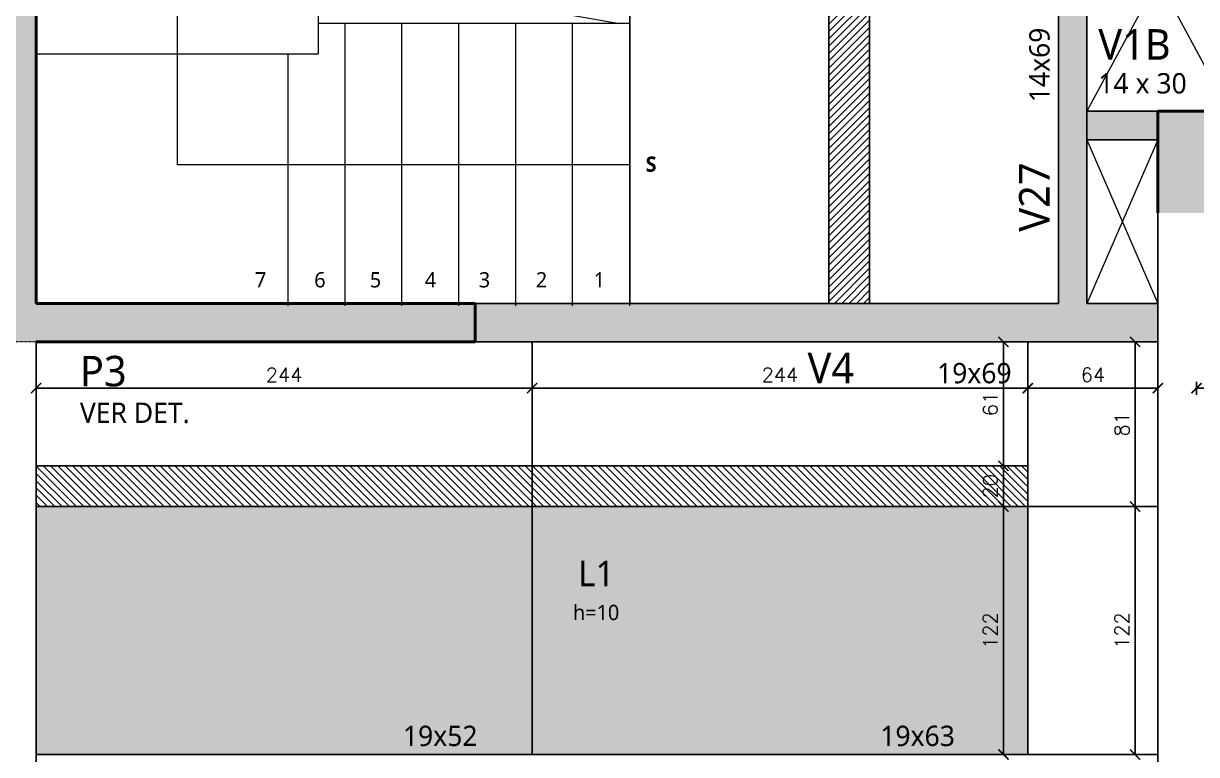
# Model space of a CAD drawing. Extents: x -29754 to -10774, y -8834 to 6017.
# Drawn here: x -22978 to -22401, y -5984 to -5624 of the extents above; entities that cross this region are included whole.
import ezdxf

# ---------------------------------------------------------------- set-up
doc = ezdxf.new("R2010")
doc.units = 0
doc.header["$PDMODE"] = 2
doc.header["$PDSIZE"] = 10
doc.linetypes.add('Projeção', pattern=[0.396875, 0.238125, -0.15875])
doc.linetypes.add('Traço', pattern=[0.635, 0.3175, -0.3175])
doc.layers.get('0').update_dxf_attribs({"lineweight": 13})
doc.layers.get('Defpoints').update_dxf_attribs({"lineweight": 13})
doc.layers.add('A-DETL', color=7, linetype='Continuous', lineweight=18, true_color=0x00a600)
for name, color, linetype, lineweight in [('A-FLOR-IDEN', 7, 'Continuous', 9), ('cotas', 4, 'Continuous', 13), ('G-ANNO-TEXT', 7, 'Continuous', 9), ('S-BEAM', 7, 'Continuous', 18), ('S-BEAM-IDEN', 7, 'Continuous', 9), ('S-COLS', 7, 'Continuous', 18), ('S-COLS-HDLN', 7, 'Traço', 18), ('S-COLS-IDEN', 7, 'Continuous', 9), ('S-STRS', 7, 'Continuous', 18)]:
    doc.layers.add(name, color=color, linetype=linetype, lineweight=lineweight)
for name, color, linetype in [('Cota', 4, 'Continuous'), ('Faixa Reesc', 8, 'Continuous'), ('Hachura 122x244', 253, 'Continuous'), ('Painéis', 200, 'Continuous'), ('Reaproveitamento', 251, 'Continuous')]:
    doc.layers.add(name, color=color, linetype=linetype)
doc.styles.add('Gadugi', font='gadugi.ttf', dxfattribs={"height": 15})
doc.styles.add('Gadugi_1', font='gadugi.ttf', dxfattribs={"height": 10})
doc.styles.add('Gadugi_2', font='gadugi.ttf', dxfattribs={"height": 0.2})
doc.styles.add('Gadugi_3', font='gadugi.ttf', dxfattribs={"height": 7.5})
doc.styles.add('Gadugi_4', font='gadugi.ttf', dxfattribs={"height": 7.5})
doc.styles.add('Gadugi_B', font='gadugib.ttf', dxfattribs={"height": 7.5})
doc.styles.add('ROMANS', font='romans.shx')
doc.dimstyles.new('Cota Paínel', dxfattribs={"dimtxt": 7, "dimasz": 5, "dimexe": 3, "dimexo": 3, "dimgap": 3, "dimtad": 1, "dimdec": 1, "dimzin": 12, "dimdsep": 46, "dimtxsty": 'ROMANS', "dimblk": 'ARCHTICK', "dimcen": 0, "dimclrd": 4, "dimclre": 4, "dimclrt": 1, "dimadec": 1, "dimazin": 3, "dimtfac": 1, "dimtdec": 1, "dimtmove": 0, "dimatfit": 3, "dimldrblk": 'OBLIQUE', "dimfxl": 1, "dimtolj": 1, "dimtzin": 12, "dimarcsym": 0})
pattern_1 = [(135, (6580.4042, -9631.824), (-1.79605122, -1.79605122), [])]

# ---------------------------------------------------------------- blocks, each defined once
blk = doc.blocks.new('PED_TAG_PILAR_R03 - PILAR VER DET_-2523782-PL100 - FORMA DO PAVIMENTO TIPO')
at = {"layer": 'S-COLS-IDEN', "insert": (0.115, -0.625), "char_height": 0.2, "width": 1.37089, "attachment_point": 1, "style": 'Gadugi_4'}
blk.add_mtext('VER DET.', dxfattribs=at)
blk = doc.blocks.new('_ArchTick')
at = {"color": 0, "linetype": 'ByBlock', "const_width": 0.15}
blk.add_lwpolyline([(-0.5, -0.5), (0.5, 0.5)], dxfattribs=at)
blk = doc.blocks.new('*D264')
at = {"layer": 'Cota', "color": 4, "lineweight": -2, "transparency": 16777216}
for p, q in [((-22400.76, -5807.13), (-22400.76, -5800.82)), ((-22239.76, -5807.13), (-22239.76, -5800.82)), ((-22239.76, -5803.82), (-22400.76, -5803.82))]:
    blk.add_line(p, q, dxfattribs=at)
at = {"layer": 'Defpoints', "color": 0, "transparency": 16777216}
for p in [(-22400.76, -5803.82), (-22400.76, -5810.13), (-22239.76, -5810.13)]:
    blk.add_point(p, dxfattribs=at)
at = {"layer": 'Cota', "color": 4, "lineweight": -2, "transparency": 16777216, "xscale": 5, "yscale": 5, "zscale": 5, "rotation": 180}
blk.add_blockref('_ArchTick', (-22400.76, -5803.82), dxfattribs=at)
at = {"layer": 'Cota', "color": 4, "lineweight": -2, "transparency": 16777216, "xscale": 5, "yscale": 5, "zscale": 5}
blk.add_blockref('_ArchTick', (-22239.76, -5803.82), dxfattribs=at)
at = {"layer": 'Cota', "color": 1, "transparency": 16777216, "insert": (-22320.26, -5797.32), "char_height": 7, "attachment_point": 5, "style": 'ROMANS'}
blk.add_mtext('\\A1;161', dxfattribs=at)
blk = doc.blocks.new('_OBLIQUE')
at = {"color": 0, "linetype": 'ByBlock', "lineweight": -2}
for p, q in [((0, 0), (-1, 0)), ((-0.5, -0.5), (0.5, 0.5))]:
    blk.add_line(p, q, dxfattribs=at)
blk = doc.blocks.new('*D468')
at = {"layer": 'cotas', "color": 4, "lineweight": -2, "transparency": 16777216}
for p, q in [((-22486.77, -5862.13), (-22498.76, -5862.13)), ((-22495.76, -5984.13), (-22495.76, -5862.13)), ((-22486.77, -5984.13), (-22498.76, -5984.13))]:
    blk.add_line(p, q, dxfattribs=at)
at = {"layer": 'Defpoints', "color": 0, "transparency": 16777216}
for p in [(-22495.76, -5862.13), (-22483.77, -5862.13), (-22483.77, -5984.13)]:
    blk.add_point(p, dxfattribs=at)
at = {"layer": 'cotas', "color": 4, "lineweight": -2, "transparency": 16777216, "xscale": 5, "yscale": 5, "zscale": 5}
for p, rotation in [((-22495.76, -5862.13), 90), ((-22495.76, -5984.13), 270)]:
    blk.add_blockref('_ArchTick', p, dxfattribs=dict(at, rotation=rotation))
at = {"layer": 'cotas', "color": 1, "transparency": 16777216, "insert": (-22502.26, -5923.13), "char_height": 7, "attachment_point": 5, "rotation": 90, "style": 'ROMANS'}
blk.add_mtext('\\A1;122', dxfattribs=at)
blk = doc.blocks.new('*D469')
at = {"layer": 'cotas', "color": 4, "lineweight": -2, "transparency": 16777216}
for p, q in [((-22486.77, -5842.13), (-22498.76, -5842.13)), ((-22495.76, -5862.13), (-22495.76, -5842.13)), ((-22486.77, -5862.13), (-22498.76, -5862.13))]:
    blk.add_line(p, q, dxfattribs=at)
at = {"layer": 'Defpoints', "color": 0, "transparency": 16777216}
for p in [(-22495.76, -5842.13), (-22483.77, -5842.13), (-22483.77, -5862.13)]:
    blk.add_point(p, dxfattribs=at)
at = {"layer": 'cotas', "color": 4, "lineweight": -2, "transparency": 16777216, "xscale": 5, "yscale": 5, "zscale": 5}
for p, rotation in [((-22495.76, -5842.13), 90), ((-22495.76, -5862.13), 270)]:
    blk.add_blockref('_ArchTick', p, dxfattribs=dict(at, rotation=rotation))
at = {"layer": 'cotas', "color": 1, "transparency": 16777216, "insert": (-22502.26, -5852.13), "char_height": 7, "attachment_point": 5, "rotation": 90, "style": 'ROMANS'}
blk.add_mtext('\\A1;20', dxfattribs=at)
blk = doc.blocks.new('*D470')
at = {"layer": 'cotas', "color": 4, "lineweight": -2, "transparency": 16777216}
for p, q in [((-22486.77, -5781.13), (-22498.76, -5781.13)), ((-22495.76, -5842.13), (-22495.76, -5781.13)), ((-22486.77, -5842.13), (-22498.76, -5842.13))]:
    blk.add_line(p, q, dxfattribs=at)
at = {"layer": 'Defpoints', "color": 0, "transparency": 16777216}
for p in [(-22495.76, -5781.13), (-22483.77, -5781.13), (-22483.77, -5842.13)]:
    blk.add_point(p, dxfattribs=at)
at = {"layer": 'cotas', "color": 4, "lineweight": -2, "transparency": 16777216, "xscale": 5, "yscale": 5, "zscale": 5}
for p, rotation in [((-22495.76, -5781.13), 90), ((-22495.76, -5842.13), 270)]:
    blk.add_blockref('_ArchTick', p, dxfattribs=dict(at, rotation=rotation))
at = {"layer": 'cotas', "color": 1, "transparency": 16777216, "insert": (-22502.26, -5811.63), "char_height": 7, "attachment_point": 5, "rotation": 90, "style": 'ROMANS'}
blk.add_mtext('\\A1;61', dxfattribs=at)
blk = doc.blocks.new('*D471')
at = {"layer": 'cotas', "color": 4, "lineweight": -2, "transparency": 16777216}
for p, q in [((-22971.77, -5839.13), (-22971.77, -5800.82)), ((-22727.77, -5839.13), (-22727.77, -5800.82)), ((-22971.77, -5803.82), (-22727.77, -5803.82))]:
    blk.add_line(p, q, dxfattribs=at)
at = {"layer": 'Defpoints', "color": 0, "transparency": 16777216}
for p in [(-22727.77, -5803.82), (-22971.77, -5842.13), (-22727.77, -5842.13)]:
    blk.add_point(p, dxfattribs=at)
at = {"layer": 'cotas', "color": 4, "lineweight": -2, "transparency": 16777216, "xscale": 5, "yscale": 5, "zscale": 5, "rotation": 180}
blk.add_blockref('_ArchTick', (-22971.77, -5803.82), dxfattribs=at)
at = {"layer": 'cotas', "color": 4, "lineweight": -2, "transparency": 16777216, "xscale": 5, "yscale": 5, "zscale": 5}
blk.add_blockref('_ArchTick', (-22727.77, -5803.82), dxfattribs=at)
at = {"layer": 'cotas', "color": 1, "transparency": 16777216, "insert": (-22849.77, -5797.32), "char_height": 7, "attachment_point": 5, "style": 'ROMANS'}
blk.add_mtext('\\A1;244', dxfattribs=at)
blk = doc.blocks.new('*D472')
at = {"layer": 'cotas', "color": 4, "lineweight": -2, "transparency": 16777216}
for p, q in [((-22727.77, -5839.13), (-22727.77, -5800.82)), ((-22483.77, -5839.13), (-22483.77, -5800.82)), ((-22727.77, -5803.82), (-22483.77, -5803.82))]:
    blk.add_line(p, q, dxfattribs=at)
at = {"layer": 'Defpoints', "color": 0, "transparency": 16777216}
for p in [(-22483.77, -5803.82), (-22727.77, -5842.13), (-22483.77, -5842.13)]:
    blk.add_point(p, dxfattribs=at)
at = {"layer": 'cotas', "color": 4, "lineweight": -2, "transparency": 16777216, "xscale": 5, "yscale": 5, "zscale": 5, "rotation": 180}
blk.add_blockref('_ArchTick', (-22727.77, -5803.82), dxfattribs=at)
at = {"layer": 'cotas', "color": 4, "lineweight": -2, "transparency": 16777216, "xscale": 5, "yscale": 5, "zscale": 5}
blk.add_blockref('_ArchTick', (-22483.77, -5803.82), dxfattribs=at)
at = {"layer": 'cotas', "color": 1, "transparency": 16777216, "insert": (-22605.77, -5797.32), "char_height": 7, "attachment_point": 5, "style": 'ROMANS'}
blk.add_mtext('\\A1;244', dxfattribs=at)
blk = doc.blocks.new('*D473')
at = {"layer": 'cotas', "color": 4, "lineweight": -2, "transparency": 16777216}
for p, q in [((-22483.77, -5839.13), (-22483.77, -5800.82)), ((-22419.77, -5839.13), (-22419.77, -5800.82)), ((-22483.77, -5803.82), (-22419.77, -5803.82))]:
    blk.add_line(p, q, dxfattribs=at)
at = {"layer": 'Defpoints', "color": 0, "transparency": 16777216}
for p in [(-22419.77, -5803.82), (-22483.77, -5842.13), (-22419.77, -5842.13)]:
    blk.add_point(p, dxfattribs=at)
at = {"layer": 'cotas', "color": 4, "lineweight": -2, "transparency": 16777216, "xscale": 5, "yscale": 5, "zscale": 5, "rotation": 180}
blk.add_blockref('_ArchTick', (-22483.77, -5803.82), dxfattribs=at)
at = {"layer": 'cotas', "color": 4, "lineweight": -2, "transparency": 16777216, "xscale": 5, "yscale": 5, "zscale": 5}
blk.add_blockref('_ArchTick', (-22419.77, -5803.82), dxfattribs=at)
at = {"layer": 'cotas', "color": 1, "transparency": 16777216, "insert": (-22451.77, -5797.32), "char_height": 7, "attachment_point": 5, "style": 'ROMANS'}
blk.add_mtext('\\A1;64', dxfattribs=at)
blk = doc.blocks.new('*D474')
at = {"layer": 'cotas', "color": 4, "lineweight": -2, "transparency": 16777216}
for p, q in [((-22422.76, -5781.13), (-22433.99, -5781.13)), ((-22430.99, -5781.13), (-22430.99, -5862.13)), ((-22422.76, -5862.13), (-22433.99, -5862.13))]:
    blk.add_line(p, q, dxfattribs=at)
at = {"layer": 'Defpoints', "color": 0, "transparency": 16777216}
for p in [(-22419.76, -5781.13), (-22430.99, -5862.13), (-22419.76, -5862.13)]:
    blk.add_point(p, dxfattribs=at)
at = {"layer": 'cotas', "color": 4, "lineweight": -2, "transparency": 16777216, "xscale": 5, "yscale": 5, "zscale": 5}
for p, rotation in [((-22430.99, -5781.13), 90), ((-22430.99, -5862.13), 270)]:
    blk.add_blockref('_ArchTick', p, dxfattribs=dict(at, rotation=rotation))
at = {"layer": 'cotas', "color": 1, "transparency": 16777216, "insert": (-22437.49, -5821.63), "char_height": 7, "attachment_point": 5, "rotation": 90, "style": 'ROMANS'}
blk.add_mtext('\\A1;81', dxfattribs=at)
blk = doc.blocks.new('*D475')
at = {"layer": 'cotas', "color": 4, "lineweight": -2, "transparency": 16777216}
for p, q in [((-22422.77, -5862.13), (-22433.99, -5862.13)), ((-22430.99, -5862.13), (-22430.99, -5984.13)), ((-22422.76, -5984.13), (-22433.99, -5984.13))]:
    blk.add_line(p, q, dxfattribs=at)
at = {"layer": 'Defpoints', "color": 0, "transparency": 16777216}
for p in [(-22419.77, -5862.13), (-22430.99, -5984.13), (-22419.76, -5984.13)]:
    blk.add_point(p, dxfattribs=at)
at = {"layer": 'cotas', "color": 4, "lineweight": -2, "transparency": 16777216, "xscale": 5, "yscale": 5, "zscale": 5}
for p, rotation in [((-22430.99, -5862.13), 90), ((-22430.99, -5984.13), 270)]:
    blk.add_blockref('_ArchTick', p, dxfattribs=dict(at, rotation=rotation))
at = {"layer": 'cotas', "color": 1, "transparency": 16777216, "insert": (-22437.49, -5923.13), "char_height": 7, "attachment_point": 5, "rotation": 90, "style": 'ROMANS'}
blk.add_mtext('\\A1;122', dxfattribs=at)
blk = doc.blocks.new('122x244')
at = {"layer": 'Hachura 122x244'}
h = blk.add_hatch(color=256, dxfattribs=at)
h.dxf.hatch_style = 2
h.paths.add_polyline_path([(-30259.5, 9300.7), (-30015.5, 9300.7), (-30015.5, 9422.7), (-30259.5, 9422.7)])
at = {"layer": 'Painéis'}
blk.add_lwpolyline([(-30259.5, 9300.7), (-30015.5, 9300.7), (-30015.5, 9422.7), (-30259.5, 9422.7)], close=True, dxfattribs=at)

msp = doc.modelspace()

# ---------------------------------------------------------------- hatches: boundary and pattern name
at = {"layer": 'Faixa Reesc'}
h = msp.add_hatch(dxfattribs=at)
h.set_pattern_fill('ANSI31', color=256, scale=0.8)
h.set_pattern_definition([(45, (-26255.0835, -36267.693), (-1.79605122, 1.79605122), [])])
h.paths.add_polyline_path([(-22561.68, -5762.13), (-22561.68, -5518.13), (-22581.68, -5518.13), (-22581.68, -5762.13)])
h = msp.add_hatch(dxfattribs=at)
h.set_pattern_fill('ANSI31', color=256, scale=0.8, angle=90)
h.set_pattern_definition(pattern_1)
h.paths.add_polyline_path([(-22971.77, -5862.13), (-22727.77, -5862.13), (-22727.77, -5842.13), (-22971.77, -5842.13)])
h = msp.add_hatch(dxfattribs=at)
h.set_pattern_fill('ANSI31', color=256, scale=0.8, angle=90)
h.set_pattern_definition(pattern_1)
h.paths.add_polyline_path([(-22727.77, -5862.13), (-22483.77, -5862.13), (-22483.77, -5842.13), (-22727.77, -5842.13)])
at = {"layer": 'S-BEAM', "true_color": 0xa7d7e1}
for points in [[(-22454.76, -5762.13), (-22454.76, -5453.13), (-22468.76, -5453.13), (-22468.76, -5762.13)], [(-22454.76, -5681.63), (-22419.76, -5681.63), (-22419.76, -5667.63), (-22454.76, -5667.63)], [(-22755.76, -5781.13), (-22419.76, -5781.13), (-22419.76, -5762.13), (-22755.76, -5762.13)]]:
    msp.add_hatch(color=9, dxfattribs=at).paths.add_polyline_path(points, flags=0)
at = {"layer": 'S-COLS', "true_color": 0x808080}
for points in [[(-22400.76, -5717.63), (-22365.76, -5717.63), (-22365.76, -5434.13), (-22384.76, -5434.13), (-22384.76, -5667.63), (-22419.76, -5667.63), (-22419.76, -5717.63)], [(-22971.76, -5781.13), (-22755.76, -5781.13), (-22755.76, -5762.13), (-22971.76, -5762.13), (-22971.76, -5601.13), (-22990.76, -5601.13), (-22990.76, -5781.13)]]:
    msp.add_hatch(color=8, dxfattribs=at).paths.add_polyline_path(points, flags=0)

# ---------------------------------------------------------------- linework, layer by layer
at = {"linetype": 'Traço', "lineweight": 18}
for p, q in [((-22971.78, -5840.15), (-22971.77, -5840.18)), ((-22971.78, -5870.15), (-22971.77, -5870.12)), ((-22971.78, -5944.15), (-22971.77, -5944.18)), ((-22971.78, -5974.15), (-22971.77, -5974.12))]:
    msp.add_line(p, q, dxfattribs=at)
at = {"layer": 'A-DETL', "linetype": 'Continuous'}
for p, q in [((-22679.76, -5454.4), (-22679.76, -5763.4)), ((-22902.26, -5693.9), (-22902.26, -5526.4)), ((-22832.76, -5598.4), (-22684.76, -5624.4)), ((-22679.76, -5693.9), (-22902.26, -5693.9))]:
    msp.add_line(p, q, dxfattribs=at)
at = {"layer": 'A-DETL', "color": 7}
for p, q in [((-22384.76, -5537.63), (-22454.76, -5667.63)), ((-22454.76, -5537.63), (-22384.76, -5667.63)), ((-22419.76, -5681.63), (-22454.76, -5762.13)), ((-22454.76, -5681.63), (-22419.76, -5762.13))]:
    msp.add_line(p, q, dxfattribs=at)
at = {"layer": 'Painéis'}
for points in [[(-22679.68, -5762.13), (-22581.68, -5762.13), (-22581.68, -5518.13), (-22679.68, -5518.13)], [(-22581.68, -5518.13), (-22581.68, -5762.13), (-22561.68, -5762.13), (-22561.68, -5518.13)], [(-22561.68, -5518.13), (-22468.76, -5518.13), (-22468.76, -5762.13), (-22561.68, -5762.13)], [(-22971.77, -5842.13), (-22727.77, -5842.13), (-22727.77, -5781.13), (-22971.77, -5781.13)], [(-22727.77, -5842.13), (-22483.77, -5842.13), (-22483.77, -5781.13), (-22727.77, -5781.13)], [(-22483.77, -5862.13), (-22419.77, -5862.13), (-22419.77, -5781.13), (-22483.77, -5781.13)], [(-22971.77, -5862.13), (-22727.77, -5862.13), (-22727.77, -5842.13), (-22971.77, -5842.13)], [(-22727.77, -5862.13), (-22483.77, -5862.13), (-22483.77, -5842.13), (-22727.77, -5842.13)], [(-22971.77, -5984.13), (-22727.77, -5984.13), (-22727.77, -5862.13), (-22971.77, -5862.13)], [(-22727.77, -5984.13), (-22483.77, -5984.13), (-22483.77, -5862.13), (-22727.77, -5862.13)], [(-22483.77, -5862.13), (-22419.77, -5862.13), (-22419.77, -5984.13), (-22483.77, -5984.13)]]:
    msp.add_lwpolyline(points, close=True, dxfattribs=at)
at = {"layer": 'S-BEAM', "lineweight": 25}
for p, q in [((-22468.76, -5762.13), (-22468.76, -5453.13)), ((-22454.76, -5762.13), (-22454.76, -5453.13)), ((-22454.76, -5667.63), (-22419.76, -5667.63)), ((-22454.76, -5681.63), (-22419.76, -5681.63)), ((-22419.76, -6094.13), (-22419.76, -5717.63)), ((-22755.76, -5762.13), (-22468.76, -5762.13)), ((-22454.76, -5762.13), (-22419.76, -5762.13)), ((-22971.76, -5781.13), (-22971.76, -6094.13)), ((-22755.76, -5781.13), (-22419.76, -5781.13))]:
    msp.add_line(p, q, dxfattribs=at)
at = {"layer": 'S-COLS', "lineweight": 50}
for p, q in [((-22971.76, -5601.13), (-22971.76, -5762.13)), ((-22419.76, -5717.63), (-22419.76, -5667.63)), ((-22419.76, -5667.63), (-22384.76, -5667.63)), ((-22971.76, -5762.13), (-22755.76, -5762.13)), ((-22755.76, -5762.13), (-22755.76, -5781.13)), ((-22755.76, -5781.13), (-22971.76, -5781.13))]:
    msp.add_line(p, q, dxfattribs=at)
at = {"layer": 'S-COLS-HDLN'}
msp.add_line((-22971.77, -5781.13), (-22990.76, -5781.13), dxfattribs=at)
at = {"layer": 'S-STRS', "lineweight": 18}
for p, q in [((-22832.76, -5639.4), (-22832.76, -5611.4)), ((-22819.76, -5624.4), (-22832.76, -5624.4)), ((-22791.76, -5624.4), (-22819.76, -5624.4)), ((-22819.76, -5763.4), (-22819.76, -5624.4)), ((-22763.76, -5624.4), (-22791.76, -5624.4)), ((-22791.76, -5763.4), (-22791.76, -5624.4)), ((-22735.76, -5624.4), (-22763.76, -5624.4)), ((-22763.76, -5763.4), (-22763.76, -5624.4)), ((-22707.76, -5624.4), (-22735.76, -5624.4)), ((-22735.76, -5763.4), (-22735.76, -5624.4)), ((-22679.76, -5624.4), (-22707.76, -5624.4)), ((-22707.76, -5763.4), (-22707.76, -5624.4)), ((-22971.76, -5639.4), (-22832.76, -5639.4)), ((-22847.76, -5763.4), (-22847.76, -5639.4))]:
    msp.add_line(p, q, dxfattribs=at)
at = {"layer": 'S-STRS', "linetype": 'Projeção', "lineweight": 18}
for p, q in [((-22819.76, -5763.4), (-22819.76, -5624.4)), ((-22791.76, -5763.4), (-22791.76, -5624.4)), ((-22763.76, -5763.4), (-22763.76, -5624.4)), ((-22735.76, -5763.4), (-22735.76, -5624.4)), ((-22707.76, -5763.4), (-22707.76, -5624.4)), ((-22971.76, -5639.4), (-22832.76, -5639.4)), ((-22847.76, -5763.4), (-22847.76, -5639.4))]:
    msp.add_line(p, q, dxfattribs=at)

# ---------------------------------------------------------------- block references
at = {"layer": 'Reaproveitamento', "xscale": -1}
for p in [(-52987.26, -15284.83), (-52743.26, -15284.83)]:
    msp.add_blockref('122x244', p, dxfattribs=at)
at = {"layer": 'S-COLS-IDEN', "xscale": 49.99999999999998, "yscale": 49.99999999999998, "zscale": 49.99999999999998}
msp.add_blockref('PED_TAG_PILAR_R03 - PILAR VER DET_-2523782-PL100 - FORMA DO PAVIMENTO TIPO', (-22955.98, -5779.72), dxfattribs=at)

# ---------------------------------------------------------------- texts
at = {"layer": 'A-FLOR-IDEN', "attachment_point": 1}
for s, insert, char_height, width, style in [('L1', (-22705.02, -5888.8), 12.5, 21.6456, 'Gadugi_3'), ('h=10', (-22707.63, -5910.48), 7.5, 29.6624, 'Gadugi_2')]:
    msp.add_mtext(s, dxfattribs=dict(at, insert=insert, char_height=char_height, width=width, style=style))
at = {"layer": 'G-ANNO-TEXT', "char_height": 7.5, "attachment_point": 1}
for s, insert, width, style in [('\\fGadugi|b1|i0|c0|p34|;S', (-22671.86, -5689.87), 7.2152, 'Gadugi_B'), ('7', (-22864.1, -5746.78), 6.8143, 'Gadugi_3'), ('6', (-22834.92, -5746.78), 6.8143, 'Gadugi_3'), ('5', (-22807.57, -5746.78), 6.8143, 'Gadugi_3'), ('4', (-22780.49, -5746.78), 6.8143, 'Gadugi_3'), ('3', (-22753.94, -5746.78), 6.8143, 'Gadugi_3'), ('2', (-22725.88, -5746.78), 6.8143, 'Gadugi_3'), ('1', (-22697.37, -5746.78), 6.8143, 'Gadugi_3')]:
    msp.add_mtext(s, dxfattribs=dict(at, insert=insert, width=width, style=style))
at = {"layer": 'S-BEAM-IDEN', "attachment_point": 1, "rotation": 90}
for s, insert, char_height, width, style in [('14x69', (-22483.08, -5663.17), 10, 44.8945, 'Gadugi'), ('V27', (-22488.11, -5726.87), 15, 44.0928, 'Gadugi_1')]:
    msp.add_mtext(s, dxfattribs=dict(at, insert=insert, char_height=char_height, width=width, style=style))
at = {"layer": 'S-BEAM-IDEN', "attachment_point": 1}
for s, insert, char_height, width, style in [('V1B', (-22449.11, -5627.21), 15, 44.8945, 'Gadugi_1'), ('14 x 30', (-22449.06, -5648.84), 10, 54.5147, 'Gadugi'), ('V4', (-22592.17, -5786.43), 15, 30.0633, 'Gadugi_1'), ('19x69', (-22528.46, -5791.45), 10, 44.8945, 'Gadugi'), ('19x52', (-22791.28, -5969.95), 10, 44.8945, 'Gadugi'), ('19x63', (-22556.38, -5969.95), 10, 44.8945, 'Gadugi')]:
    msp.add_mtext(s, dxfattribs=dict(at, insert=insert, char_height=char_height, width=width, style=style))
at = {"layer": 'S-COLS-IDEN', "insert": (-22950.23, -5787.96), "char_height": 15, "width": 28.4599, "attachment_point": 1, "style": 'Gadugi_1'}
msp.add_mtext('P3', dxfattribs=at)

# ---------------------------------------------------------------- dimensions: what is measured, and where the dimension line sits
at = {"layer": 'Cota'}
dim = msp.add_linear_dim(base=(-22400.76, -5803.82), p1=(-22239.76, -5810.13), p2=(-22400.76, -5810.13), angle=180, dimstyle='Cota Paínel', override={"dimtmove": 1, "dimarcsym": 2}, dxfattribs=at)
dim.commit()
dim.dimension.update_dxf_attribs({"geometry": '*D264', "text_midpoint": (-22320.26, -5797.32)})
at = {"layer": 'cotas'}
for base, p1, p2, override, picture, middle in [((-22495.76, -5781.13), (-22483.77, -5842.13), (-22483.77, -5781.13), {"dimtmove": 1, "dimarcsym": 2}, '*D470', (-22502.26, -5811.63)), ((-22430.99, -5862.13), (-22419.76, -5781.13), (-22419.76, -5862.13), {"dimarcsym": 2}, '*D474', (-22437.49, -5821.63)), ((-22495.76, -5842.13), (-22483.77, -5862.13), (-22483.77, -5842.13), {"dimtmove": 1, "dimarcsym": 2}, '*D469', (-22502.26, -5852.13)), ((-22495.76, -5862.13), (-22483.77, -5984.13), (-22483.77, -5862.13), {"dimarcsym": 2}, '*D468', (-22502.26, -5923.13)), ((-22430.99, -5984.13), (-22419.77, -5862.13), (-22419.76, -5984.13), {"dimarcsym": 2}, '*D475', (-22437.49, -5923.13))]:
    dim = msp.add_linear_dim(base=base, p1=p1, p2=p2, angle=90, dimstyle='Cota Paínel', override=override, dxfattribs=at)
    dim.commit()
    dim.dimension.update_dxf_attribs({"geometry": picture, "text_midpoint": middle})
for base, p1, p2, override, picture, middle in [((-22727.77, -5803.82), (-22971.77, -5842.13), (-22727.77, -5842.13), {"dimarcsym": 2}, '*D471', (-22849.77, -5797.32)), ((-22483.77, -5803.82), (-22727.77, -5842.13), (-22483.77, -5842.13), {"dimtmove": 1, "dimarcsym": 2}, '*D472', (-22605.77, -5797.32)), ((-22419.77, -5803.82), (-22483.77, -5842.13), (-22419.77, -5842.13), {"dimtmove": 1, "dimarcsym": 2}, '*D473', (-22451.77, -5797.32))]:
    dim = msp.add_linear_dim(base=base, p1=p1, p2=p2, dimstyle='Cota Paínel', override=override, dxfattribs=at)
    dim.commit()
    dim.dimension.update_dxf_attribs({"geometry": picture, "text_midpoint": middle})

doc.saveas('drawing.dxf')
